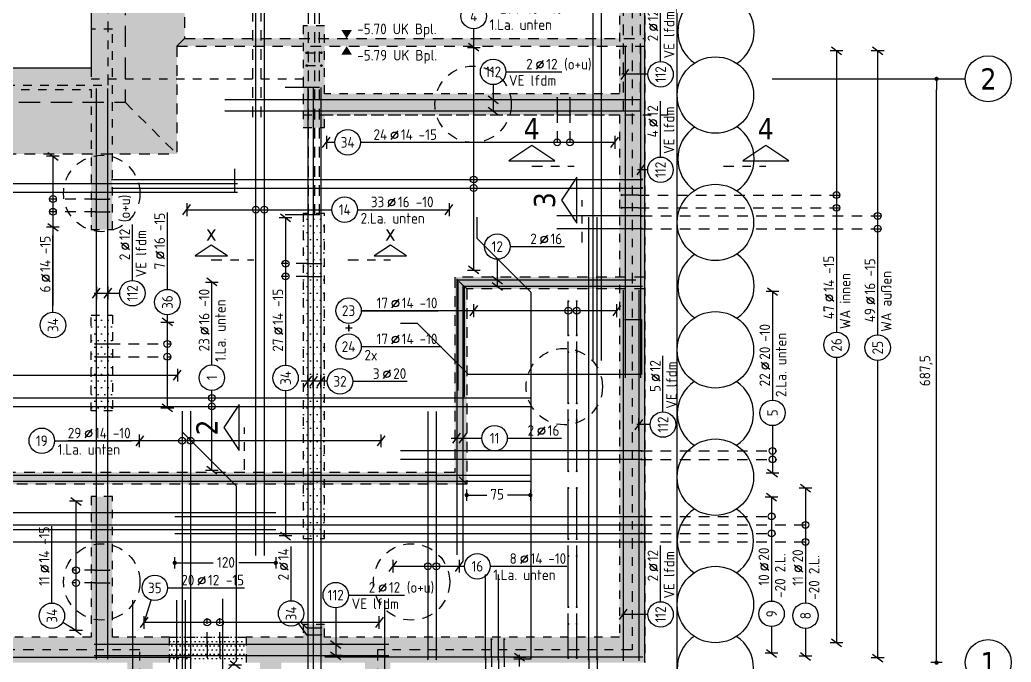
# Model space of a CAD drawing. Extents: x -21 to 93, y -36 to 68.
# Drawn here: x 11.62 to 23.3, y 28.15 to 35.71 of the extents above; entities that cross this region are included whole.
import ezdxf
from ezdxf.enums import TextEntityAlignment as Align

# ---------------------------------------------------------------- set-up
doc = ezdxf.new("R2010")
doc.units = 0
doc.header["$LTSCALE"] = 0.5
for name, pattern in [('AUSGEZOGEN', [1000.01, 1000, 0.01]), ('DASHDOTSMALL', [1.05, 0.5, -0.25, 0.05, -0.25]), ('DIVIDE2', [0.625, 0.25, -0.125, 0, -0.125, 0, -0.125]), ('DOT', [0.175, 0.05, -0.125]), ('HIDDEN', [0.375, 0.25, -0.125]), ('HIDDEN2', [0.187, 0.125, -0.062]), ('PUNKT', [0.175, 0.05, -0.125]), ('STRICHPUNKT2', [0.55, 0.25, -0.125, 0.05, -0.125]), ('VERDECKT', [0.375, 0.25, -0.125]), ('VERDECKTX2', [0.75, 0.5, -0.25])]:
    doc.linetypes.add(name, pattern=pattern)
for name, color, linetype in [('ACHSEN', 7, 'Continuous'), ('AFB', 7, 'Continuous'), ('BETON', 7, 'Continuous'), ('Brüstung 2.UG', 7, 'Continuous'), ('DRUEBER', 7, 'Continuous'), ('grau_dunkel', 7, 'Continuous'), ('grau_hell', 7, 'Continuous'), ('Gründungspfähle', 7, 'Continuous'), ('koten', 7, 'Continuous'), ('MASSE', 7, 'Continuous'), ('OBJEKT', 7, 'Continuous'), ('RND', 7, 'Continuous'), ('SCHNITTE', 7, 'Continuous'), ('SCHRAFF', 7, 'Continuous'), ('SFP_Achsen', 7, 'Continuous'), ('TEXT', 7, 'Continuous'), ('Verbau', 7, 'Continuous'), ('VERDECKT', 7, 'Continuous'), ('Versprung oberseitig', 7, 'Continuous')]:
    doc.layers.add(name, color=color, linetype=linetype)
doc.layers.add('NOPLOT', color=7, linetype='Continuous', plot=False)
doc.styles.add('helv', font='tahoma.ttf')
doc.styles.add('txt', font='isocp.shx')
doc.dimstyles.new('DOT_I', dxfattribs={"dimscale": 0.5, "dimtxt": 0.25, "dimasz": 0.25, "dimexe": 0.1, "dimexo": 0.3, "dimgap": 0.1, "dimtad": 1, "dimdec": 3, "dimzin": 3, "dimtxsty": 'txt', "dimblk": 'DOT', "dimblk1": 'DOT', "dimblk2": 'DOT', "dimsah": 1, "dimcen": 0.1, "dimse1": 1, "dimse2": 1, "dimazin": 0, "dimtfac": 1, "dimtdec": 4, "dimtix": 1, "dimtmove": 2, "dimatfit": 3, "dimfxl": 0, "dimtvp": 1, "dimtolj": 1, "dimtzin": 0, "dimarcsym": 0})
pattern_1 = [(0, (-9.04601, 7.331896), (0.0396875, 0.079375), [0, -0.079375])]

# ---------------------------------------------------------------- blocks, each defined once
blk = doc.blocks.new('okrd_o')
at = {"layer": 'koten', "color": 7, "linetype": 'Continuous'}
blk.add_solid([(-0.125, 0.202), (0.125, 0.202), (0, 0)], dxfattribs=at)
at = {"layer": 'koten', "style": 'txt'}
blk.add_attdef('OKRD', (0.25, 0.1), '', height=0.25, dxfattribs=at)
blk = doc.blocks.new('lei_gre')
at = {"layer": 'RND', "color": 7, "linetype": 'Continuous'}
for p, q in [((-0.09, -0.12), (0.09, 0.12)), ((0, 0.15), (0, -0.15))]:
    blk.add_line(p, q, dxfattribs=at)
blk = doc.blocks.new('RND_LEI')
at = {"layer": 'RND', "color": 7, "linetype": 'Continuous'}
blk.add_line((1.022, 0.066), (1.19, 0.27), dxfattribs=at)
for centre, radius in [((0, 0), 0.3), ((1.106, 0.168), 0.075)]:
    blk.add_circle(centre, radius, dxfattribs=at)
at = {"layer": 'RND', "color": 7, "linetype": 'Continuous', "style": 'txt'}
blk.add_attdef('ANZ', text='', height=0.25, dxfattribs=at).set_placement((0.931, 0.057), align=Align.RIGHT)
for tag, p in [('DUM', (1.253, 0.057)), ('ABSTD', (1.674, 0.057)), ('POSTXT', (0.374, -0.327))]:
    blk.add_attdef(tag, p, '', height=0.25, dxfattribs=at)
blk.add_attdef('POSL', text='', height=0.25, dxfattribs=at).set_placement((0, 0), align=Align.MIDDLE)
blk = doc.blocks.new('DOT')
at = {"layer": 'MASSE', "color": 7, "linetype": 'Continuous'}
for p, q in [((0, 0), (-1, 0)), ((0, 0.54), (0, -0.54))]:
    blk.add_line(p, q, dxfattribs=at)
at = {"layer": 'MASSE', "color": 7, "linetype": 'Continuous', "const_width": 0.2}
blk.add_lwpolyline([(-0.1, 0, 1), (0.1, 0, 1)], format="xyb", close=True, dxfattribs=at)
blk = doc.blocks.new('*D19')
at = {"layer": 'Defpoints', "color": 0, "linetype": 'AUSGEZOGEN', "transparency": 16777216}
for p in [(16.886, 30.117), (16.886, 30.117), (17.636, 30.117)]:
    blk.add_point(p, dxfattribs=at)
at = {"layer": 'MASSE', "color": 0, "linetype": 'AUSGEZOGEN', "lineweight": -2, "transparency": 16777216}
for p, q in [((17.011, 30.117), (17.123, 30.117)), ((17.511, 30.117), (17.366, 30.117))]:
    blk.add_line(p, q, dxfattribs=at)
at = {"layer": 'MASSE', "color": 0, "linetype": 'AUSGEZOGEN', "lineweight": -2, "transparency": 16777216, "xscale": 0.125, "yscale": 0.125, "zscale": 0.125, "rotation": 180}
blk.add_blockref('DOT', (16.886, 30.117), dxfattribs=at)
at = {"layer": 'MASSE', "color": 0, "linetype": 'AUSGEZOGEN', "lineweight": -2, "transparency": 16777216, "xscale": 0.125, "yscale": 0.125, "zscale": 0.125}
blk.add_blockref('DOT', (17.636, 30.117), dxfattribs=at)
at = {"layer": 'MASSE', "color": 0, "linetype": 'AUSGEZOGEN', "transparency": 16777216, "insert": (17.245, 30.127), "char_height": 0.125, "attachment_point": 5, "style": 'txt'}
blk.add_mtext('\\A1;75', dxfattribs=at)
blk = doc.blocks.new('*D22')
at = {"layer": 'Defpoints', "color": 0, "linetype": 'AUSGEZOGEN', "transparency": 16777216}
for p in [(13.446, 29.319), (13.446, 29.319), (14.637, 29.319)]:
    blk.add_point(p, dxfattribs=at)
at = {"layer": 'MASSE', "color": 0, "linetype": 'AUSGEZOGEN', "lineweight": -2, "transparency": 16777216}
for p, q in [((13.571, 29.319), (13.9, 29.319)), ((14.512, 29.319), (14.2, 29.319))]:
    blk.add_line(p, q, dxfattribs=at)
at = {"layer": 'MASSE', "color": 0, "linetype": 'AUSGEZOGEN', "lineweight": -2, "transparency": 16777216, "xscale": 0.125, "yscale": 0.125, "zscale": 0.125, "rotation": 180}
blk.add_blockref('DOT', (13.446, 29.319), dxfattribs=at)
at = {"layer": 'MASSE', "color": 0, "linetype": 'AUSGEZOGEN', "lineweight": -2, "transparency": 16777216, "xscale": 0.125, "yscale": 0.125, "zscale": 0.125}
blk.add_blockref('DOT', (14.637, 29.319), dxfattribs=at)
at = {"layer": 'MASSE', "color": 0, "linetype": 'AUSGEZOGEN', "transparency": 16777216, "insert": (14.05, 29.325), "char_height": 0.125, "attachment_point": 5, "style": 'txt'}
blk.add_mtext('\\A1;120', dxfattribs=at)
blk = doc.blocks.new('*D29')
at = {"layer": 'Defpoints', "color": 0, "linetype": 'AUSGEZOGEN', "transparency": 16777216}
for p in [(22.422, 35.019), (22.422, 35.019), (22.422, 28.144)]:
    blk.add_point(p, dxfattribs=at)
at = {"layer": 'MASSE', "color": 0, "linetype": 'AUSGEZOGEN', "lineweight": -2, "transparency": 16777216}
blk.add_line((22.422, 28.269), (22.422, 34.894), dxfattribs=at)
at = {"layer": 'MASSE', "color": 0, "linetype": 'AUSGEZOGEN', "lineweight": -2, "transparency": 16777216, "xscale": 0.125, "yscale": 0.125, "zscale": 0.125}
for p, rotation in [((22.422, 35.019), 90), ((22.422, 28.144), 270)]:
    blk.add_blockref('DOT', p, dxfattribs=dict(at, rotation=rotation))
at = {"layer": 'MASSE', "color": 0, "linetype": 'AUSGEZOGEN', "transparency": 16777216, "insert": (22.3, 31.582), "char_height": 0.125, "attachment_point": 5, "rotation": 90, "style": 'txt'}
blk.add_mtext('\\A1;687,5', dxfattribs=at)
blk = doc.blocks.new('SCHN-1')
at = {"layer": 'SCHNITTE', "color": 5, "linetype": 'Continuous'}
blk.add_lwpolyline([(0.54, 0.125), (0, 0.485), (-0.54, 0.125)], close=True, dxfattribs=at)
at = {"layer": 'SCHNITTE', "color": 6, "linetype": 'Continuous', "style": 'helv'}
blk.add_attdef('SCHN-1', text='', height=0.5, dxfattribs=at).set_placement((0, 0.635), align=Align.CENTER)
blk = doc.blocks.new('SCHN-2')
at = {"layer": 'SCHNITTE', "color": 6, "linetype": 'Continuous'}
blk.add_lwpolyline([(0.378, 0.088), (0, 0.34), (-0.378, 0.088)], close=True, dxfattribs=at)
at = {"layer": 'SCHNITTE', "color": 1, "linetype": 'DASHDOTSMALL', "style": 'helv'}
blk.add_attdef('SCHN-2', text='', height=0.35, dxfattribs=at).set_placement((0, 0.45), align=Align.CENTER)

msp = doc.modelspace()

# ---------------------------------------------------------------- hatches: boundary and pattern name
at = {"layer": 'Brüstung 2.UG', "linetype": 'PUNKT'}
h = msp.add_hatch(dxfattribs=at)
h.set_pattern_fill('DOTS', color=102, scale=0.8, double=1)
h.set_pattern_definition([(0, (-101.83812, 520.243353), (0.025, 0.05), [0, -0.05])])
h.paths.add_polyline_path([(13.38619, 28.44446), (13.38619, 28.14446), (14.28619, 28.14446), (14.28619, 28.44446)])
at = {"layer": 'grau_dunkel'}
h = msp.add_hatch(color=21, dxfattribs=at)
h.paths.add_polyline_path([(12.86119, 34.74446), (12.86119, 37.51946), (9.36119, 37.51946), (9.36119, 34.74446)])
h.paths.add_polyline_path([(9.76119, 37.11946), (9.76119, 35.14446), (12.46119, 35.14446), (12.46119, 37.11946)], flags=16)
at = {"layer": 'grau_hell'}
h = msp.add_hatch(color=9, dxfattribs=at)
h.paths.add_polyline_path([(8.66119, 38.21946), (8.66119, 35.49447), (8.75119, 35.40447), (8.75119, 34.13446), (13.47119, 34.13446), (13.47119, 35.40447), (13.56119, 35.49447), (13.56119, 38.21946)])
h.paths.add_polyline_path([(9.36119, 37.51946), (9.36119, 34.74446), (12.86119, 34.74446), (12.86119, 37.51946)], flags=16)
h = msp.add_hatch(color=9, dxfattribs=at)
h.paths.add_polyline_path([(8.75119, 35.40447), (8.66119, 35.49447), (5.98619, 35.49446), (5.98619, 35.40446)])
h.paths.add_polyline_path([(13.56121, 35.49449), (13.47121, 35.40449), (18.98619, 35.40449), (18.98619, 35.49449)])
h = msp.add_hatch(color=9, dxfattribs=at)
h.paths.add_polyline_path([(18.98619, 32.68446), (16.74619, 32.68446), (16.88619, 32.54446), (18.98619, 32.54446)])
h.paths.add_polyline_path([(16.74619, 32.68446), (16.74619, 30.38446), (16.88619, 30.24446), (16.88619, 32.54446)])
h.paths.add_polyline_path([(16.74619, 30.38446), (5.98619, 30.38446), (5.98619, 30.24446), (16.88619, 30.24446)])
at = {"layer": 'SCHRAFF', "linetype": 'AUSGEZOGEN'}
h = msp.add_hatch(dxfattribs=at)
h.set_pattern_fill('DOTS', scale=0.05, double=1)
h.set_pattern_definition(pattern_1)
h.paths.add_polyline_path([(18.98619, 38.36012), (18.68619, 38.36012), (18.68619, 34.84446), (15.21119, 34.84446), (15.21119, 35.64446), (14.96119, 35.64446), (14.96119, 34.44446), (15.21119, 34.44446), (15.21119, 34.59446), (18.68619, 34.59446), (18.68619, 28.44446), (15.21119, 28.44446), (15.21119, 28.59446), (14.96119, 28.59446), (14.96119, 28.44446), (14.28619, 28.44446), (14.28619, 28.14446), (14.45119, 28.14446), (14.45119, 27.79446), (14.70119, 27.79446), (14.70119, 28.14446), (15.68619, 28.14446), (15.68619, 26.64446), (14.70119, 26.64446), (14.70119, 26.99446), (14.45119, 26.99446), (14.45119, 26.64448), (13.18619, 26.64448), (13.18619, 28.14446), (13.38619, 28.14446), (13.38619, 28.44446), (12.71119, 28.44446), (12.71119, 30.09946), (12.46119, 30.09946), (12.46119, 28.44446), (5.83619, 28.44446), (5.83619, 34.89446), (12.46119, 34.89446), (12.46119, 33.24446), (12.71119, 33.24446), (12.71119, 35.60446), (12.46119, 35.60446), (12.46119, 35.14446), (9.76119, 35.14446), (9.76119, 37.11946), (12.46119, 37.11946), (12.46119, 36.65446), (12.71119, 36.65446), (12.71119, 37.51946), (12.46119, 37.51946), (12.46119, 37.36946), (9.76119, 37.36945), (9.76119, 38.36012), (9.51119, 38.36012), (9.51119, 37.36946), (8.57119, 37.36946), (8.57119, 37.11946), (9.51119, 37.11946), (9.51119, 35.14446), (7.53619, 35.14446), (7.53619, 37.11946), (7.68619, 37.11946), (7.68619, 37.36946), (7.53619, 37.36946), (7.53619, 38.36012), (7.28619, 38.36012), (7.28619, 35.14446), (5.21119, 35.14446), (5.21119, 35.76446), (4.96119, 35.76446), (4.96119, 35.14446), (2.22361, 35.14446), (2.22361, 34.89446), (5.58619, 34.89446), (5.58619, 28.44446), (2.22361, 28.44446), (2.22361, 28.14446), (12.88619, 28.14446), (12.88619, 26.34446), (15.98619, 26.34446), (15.98619, 28.14446), (18.98619, 28.14446)])
h = msp.add_hatch(dxfattribs=at)
h.set_pattern_fill('DOTS', scale=0.05, double=1)
h.set_pattern_definition(pattern_1)
h.paths.add_polyline_path([(15.21119, 33.43446), (14.96119, 33.43446), (14.96119, 29.60446), (15.21119, 29.60446)])
h = msp.add_hatch(dxfattribs=at)
h.set_pattern_fill('DOTS', scale=0.05, double=1)
h.set_pattern_definition(pattern_1)
h.paths.add_polyline_path([(12.71119, 32.23446), (12.46119, 32.23446), (12.46119, 31.10946), (12.71119, 31.10946)])

# ---------------------------------------------------------------- linework, layer by layer
at = {"layer": 'ACHSEN', "color": 140, "linetype": 'AUSGEZOGEN'}
msp.add_line((20.48359, 35.01946), (22.76018, 35.01946), dxfattribs=at)
at = {"layer": 'AFB', "color": 1, "linetype": 'DIVIDE2'}
for p, q in [((18.83619, 38.36012), (18.83619, 28.29446)), ((12.66119, 34.94446), (12.66119, 37.31946)), ((9.56119, 34.94446), (12.66119, 34.94446)), ((13.03619, 28.29446), (2.22361, 28.29446)), ((13.03619, 26.49446), (13.03619, 28.29446)), ((18.83619, 28.29446), (15.83619, 28.29446)), ((15.83619, 28.29446), (15.83619, 26.49446))]:
    msp.add_line(p, q, dxfattribs=at)
at = {"layer": 'BETON', "color": 6, "linetype": 'AUSGEZOGEN'}
msp.add_line((18.98619, 28.14446), (18.98619, 38.36012), dxfattribs=at)
msp.add_lwpolyline([(9.76119, 37.11946), (12.46119, 37.11946), (12.46119, 35.14446), (9.76119, 35.14446)], close=True, dxfattribs=at)
at = {"layer": 'Brüstung 2.UG', "color": 102, "linetype": 'DOT'}
msp.add_line((13.38619, 28.44446), (14.28619, 28.44446), dxfattribs=at)
at = {"layer": 'DRUEBER', "color": 7, "linetype": 'PUNKT', "lineweight": -2}
for p, q in [((18.68619, 38.36012), (18.68619, 34.84446)), ((18.98619, 38.36012), (18.98619, 28.14446)), ((15.21119, 35.64446), (14.96119, 35.64446)), ((14.96119, 35.64446), (14.96119, 34.44446)), ((15.21119, 34.84446), (15.21119, 35.64446)), ((12.71119, 35.60446), (12.46119, 35.60446)), ((12.46119, 35.60446), (12.46119, 35.14446)), ((12.71119, 33.24446), (12.71119, 35.60446)), ((12.46119, 35.14446), (9.76119, 35.14446)), ((5.83619, 34.89446), (12.46119, 34.89446)), ((12.46119, 34.89446), (12.46119, 33.24446)), ((18.68619, 34.84446), (15.21119, 34.84446)), ((15.21119, 34.44446), (15.21119, 34.59446)), ((15.21119, 34.59446), (18.68619, 34.59446)), ((18.68619, 34.59446), (18.68619, 28.44446)), ((14.96119, 34.44446), (15.21119, 34.44446)), ((15.21119, 33.43446), (14.96119, 33.43446)), ((14.96119, 33.43446), (14.96119, 29.60446)), ((15.21119, 29.60446), (15.21119, 33.43446)), ((12.46119, 33.24446), (12.71119, 33.24446)), ((12.46119, 32.23446), (12.71119, 32.23446)), ((12.46119, 31.10946), (12.46119, 32.23446)), ((12.71119, 32.23446), (12.71119, 31.10946)), ((12.71119, 31.10946), (12.46119, 31.10946)), ((12.71119, 30.09946), (12.46119, 30.09946)), ((12.46119, 30.09946), (12.46119, 28.44446)), ((12.71119, 28.44446), (12.71119, 30.09946)), ((14.96119, 29.60446), (15.21119, 29.60446)), ((15.21119, 28.59446), (14.96119, 28.59446)), ((14.96119, 28.59446), (14.96119, 28.44446)), ((15.21119, 28.44446), (15.21119, 28.59446)), ((12.46119, 28.44446), (5.83619, 28.44446)), ((13.38619, 28.44446), (12.71119, 28.44446)), ((13.38619, 28.14446), (13.38619, 28.44446)), ((14.96119, 28.44446), (14.28619, 28.44446)), ((14.28619, 28.44446), (14.28619, 28.14446)), ((18.68619, 28.44446), (15.21119, 28.44446))]:
    msp.add_line(p, q, dxfattribs=at)
at = {"layer": 'Gründungspfähle', "color": 171, "linetype": 'VERDECKT'}
for centre in [(16.96119, 34.71947), (12.58619, 33.66948), (18.03619, 31.39446), (12.58619, 29.09446), (16.23619, 29.09446)]:
    msp.add_circle(centre, 0.45, dxfattribs=at)
at = {"layer": 'NOPLOT', "color": 191, "linetype": 'AUSGEZOGEN'}
for p, q in [((15.15085, 34.91721), (14.7471, 34.91721)), ((14.15063, 33.9592), (14.15063, 33.68054)), ((15.15085, 33.41721), (14.7471, 33.41721))]:
    msp.add_line(p, q, dxfattribs=at)
at = {"layer": 'NOPLOT', "color": 191, "linetype": 'Continuous'}
for points in [[(17.00641, 33.39154), (17.00641, 33.14154), (17.64281, 32.50514), (17.64281, 28.18514), (17.44281, 28.18514)], [(18.74619, 32.18552), (18.94619, 32.18552), (18.94619, 31.53552), (16.90619, 31.53552), (16.30515, 32.13656), (16.10515, 32.13656)], [(13.53799, 27.27878), (13.53799, 27.52878), (14.17439, 28.16518), (14.17439, 30.22064), (13.53799, 30.85704), (13.53799, 31.10704)], [(13.81441, 26.39446), (14.01441, 26.39446), (14.01441, 28.89446)]]:
    msp.add_lwpolyline(points, dxfattribs=at)
at = {"layer": 'OBJEKT', "color": 7, "linetype": 'AUSGEZOGEN'}
msp.add_line((19.36619, 27.76446), (19.36619, 38.36012), dxfattribs=at)
at = {"layer": 'RND', "color": 7, "linetype": 'AUSGEZOGEN'}
for p, q in [((19.17028, 35.22265), (19.17028, 35.88265)), ((16.96862, 35.38937), (16.96862, 35.60861)), ((16.96862, 32.76629), (16.96862, 35.38937)), ((21.24317, 35.35078), (21.24317, 32.03571)), ((21.72777, 35.34987), (21.72777, 32.00344)), ((17.34743, 35.10131), (18.00743, 35.10131)), ((19.16895, 34.09832), (19.16895, 34.75832)), ((15.23251, 34.27169), (15.33342, 34.27169)), ((15.63342, 34.27169), (18.62958, 34.27169)), ((12.01108, 34.10833), (12.01108, 33.27235)), ((13.35922, 32.54023), (13.35922, 33.44648)), ((13.58762, 33.47856), (15.29901, 33.47856)), ((15.59901, 33.47856), (16.67801, 33.47856)), ((12.94729, 32.64461), (12.94729, 33.30461)), ((14.75184, 33.3828), (14.75184, 31.64633)), ((12.01108, 33.27235), (12.01108, 32.3491)), ((12.01108, 32.26963), (12.01108, 33.17588)), ((17.3965, 33.04407), (18.0365, 33.04407)), ((13.88338, 31.64927), (13.88338, 32.62548)), ((20.48893, 32.51489), (20.48893, 31.23531)), ((13.35922, 32.15472), (13.35922, 32.24023)), ((16.9697, 32.28892), (15.64427, 32.28892)), ((15.64427, 32.28892), (16.55052, 32.28892)), ((18.65447, 32.28892), (16.9697, 32.28892)), ((13.35922, 31.14405), (13.35922, 32.15472)), ((15.64427, 31.86614), (16.59113, 31.86614)), ((19.19819, 31.0976), (19.19819, 31.7576)), ((21.24317, 31.73571), (21.24317, 28.3773)), ((21.72777, 31.70344), (21.72777, 28.19947)), ((9.94768, 31.52929), (13.4775, 31.52929)), ((15.54369, 31.45685), (16.18369, 31.45685)), ((13.88338, 30.40894), (13.88338, 31.34927)), ((14.75184, 31.34633), (14.75184, 29.63709)), ((20.48893, 30.93531), (20.48893, 30.37647)), ((12.02982, 30.75666), (12.93607, 30.75666)), ((13.03242, 30.75666), (12.18534, 30.75666)), ((15.87784, 30.75666), (13.03242, 30.75666)), ((17.36437, 30.78697), (18.00437, 30.78697)), ((20.8777, 30.20028), (20.8777, 28.84709)), ((12.28263, 30.04475), (12.28263, 28.52124)), ((20.47812, 30.09325), (20.47812, 28.86899)), ((11.99871, 28.84586), (11.99871, 29.75211)), ((14.81721, 28.87359), (14.81721, 29.51359)), ((19.17028, 28.86174), (19.17028, 29.52174)), ((16.01708, 29.27881), (16.79878, 29.27881)), ((16.79878, 29.27881), (16.8615, 29.27881)), ((17.1615, 29.27881), (18.06775, 29.27881)), ((13.36151, 29.02469), (14.26776, 29.02469)), ((13.08434, 28.618), (13.16674, 28.88153)), ((15.49331, 28.93914), (16.15331, 28.93914)), ((12.28263, 28.52124), (12.12648, 28.61728)), ((15.85655, 28.618), (13.08434, 28.618)), ((20.47812, 28.56899), (20.47812, 28.25426)), ((20.8777, 28.54709), (20.8777, 28.21911))]:
    msp.add_line(p, q, dxfattribs=at)
at = {"layer": 'RND', "color": 102, "linetype": 'AUSGEZOGEN'}
for p, q in [((19.02028, 35.07265), (18.71532, 35.07265)), ((17.19743, 34.95131), (17.19743, 34.62926)), ((19.01895, 33.94832), (18.89674, 33.94832)), ((17.2465, 32.89407), (17.2465, 32.56234)), ((12.49521, 32.49461), (12.79729, 32.49461)), ((15.24369, 31.45685), (14.93609, 31.45685)), ((19.04819, 30.9476), (18.89077, 30.9476)), ((16.70345, 30.78697), (17.06437, 30.78697)), ((15.34331, 28.78914), (15.34331, 28.20624)), ((14.92711, 28.6215), (14.99848, 28.55519)), ((19.02028, 28.71174), (18.71532, 28.71174)), ((14.90489, 28.60189), (14.99848, 28.472)), ((17.50755, 28.09808), (17.50755, 28.23527))]:
    msp.add_line(p, q, dxfattribs=at)
at = {"layer": 'RND', "color": 102, "linetype": 'VERDECKT'}
for p, q in [((17.95206, 34.62625), (17.95206, 34.22169)), ((18.10206, 34.62625), (18.10206, 34.22169)), ((18.91119, 33.65019), (21.29317, 33.65019)), ((12.50692, 33.60403), (11.96108, 33.60403)), ((12.50692, 33.45403), (11.96108, 33.45403)), ((18.91119, 33.50019), (21.29317, 33.50019)), ((18.94719, 33.40476), (21.77777, 33.40476)), ((18.94719, 33.25476), (21.77777, 33.25476)), ((15.00348, 32.84325), (14.70184, 32.84325)), ((15.00348, 32.69325), (14.70184, 32.69325)), ((12.67694, 31.89676), (13.40922, 31.89676)), ((18.08285, 31.79946), (18.08285, 31.99946)), ((18.18285, 31.79946), (18.18285, 31.99946)), ((12.67694, 31.74676), (13.40922, 31.74676)), ((18.08285, 30.99946), (18.08285, 31.19946)), ((18.18285, 30.99946), (18.18285, 31.19946)), ((18.94619, 30.63687), (20.53893, 30.63687)), ((18.94619, 30.53687), (20.53893, 30.53687)), ((18.94619, 29.86615), (20.52812, 29.86615)), ((18.94619, 29.76615), (20.9277, 29.76615)), ((18.08285, 29.39946), (18.08285, 29.59946)), ((18.18285, 29.39946), (18.18285, 29.59946)), ((18.94619, 29.66615), (20.52812, 29.66615)), ((18.94619, 29.56615), (20.9277, 29.56615)), ((12.50692, 29.23186), (12.23263, 29.23186)), ((12.50692, 29.08186), (12.23263, 29.08186)), ((18.08285, 28.59946), (18.08285, 28.79946)), ((18.18285, 28.59946), (18.18285, 28.79946)), ((13.82883, 28.37707), (13.82883, 28.668)), ((13.97883, 28.37707), (13.97883, 28.668)), ((17.10879, 28.18347), (17.10879, 25.80151)), ((17.17852, 28.21946), (17.17852, 26.20021)), ((17.25879, 28.18347), (17.25879, 25.80151)), ((17.32852, 28.21946), (17.32852, 26.20021)), ((18.32331, 28.18514), (18.32331, 26.66681)), ((18.42331, 28.18514), (18.42331, 26.66681))]:
    msp.add_line(p, q, dxfattribs=at)
at = {"layer": 'RND', "color": 1, "linetype": 'HIDDEN'}
for points in [[(15.02359, 33.41721), (15.02359, 38.36012)], [(15.09816, 33.41721), (15.09816, 38.36012)], [(15.15085, 33.41721), (15.15085, 38.36012)], [(18.72949, 38.36012), (18.72949, 34.62922)], [(18.93002, 38.36012), (18.93002, 34.62922)], [(14.36153, 38.29446), (14.36153, 34.54449)], [(14.46153, 38.29446), (14.46153, 34.54449)]]:
    msp.add_lwpolyline(points, dxfattribs=at)
at = {"layer": 'RND', "color": 1, "linetype": 'AUSGEZOGEN'}
for points in [[(14.40179, 29.40378), (14.40179, 35.40378), (14.40179, 35.95532), (14.40179, 36.15532)], [(14.50179, 29.40378), (14.50179, 35.40378), (14.50179, 35.95532), (14.50179, 36.15532)], [(18.37597, 31.70378), (18.37597, 35.40378), (18.37597, 35.95532), (18.37597, 36.15532)], [(18.47597, 31.70378), (18.47597, 35.40378), (18.47597, 35.95532), (18.47597, 36.15532)], [(18.7517, 35.39498), (18.7517, 31.49767)], [(18.93381, 35.39498), (18.93381, 31.49767)], [(12.52264, 28.18655), (12.52264, 34.90608)], [(12.65956, 28.18655), (12.65956, 34.90608)], [(15.01353, 34.91721), (15.01353, 26.91721)], [(15.07849, 34.91721), (15.07849, 26.91721)], [(15.16678, 34.91721), (15.16678, 26.91721)], [(18.92473, 34.77285), (14.03751, 34.77285)], [(17.95206, 34.79627), (17.95206, 34.62625)], [(18.10206, 34.79627), (18.10206, 34.62625)], [(18.92473, 34.63948), (14.03751, 34.63948)], [(5.63443, 33.78589), (14.18443, 33.78589)], [(12.70063, 33.83372), (18.95063, 33.83372)], [(5.63443, 33.68589), (14.18443, 33.68589)], [(12.70063, 33.73372), (18.95063, 33.73372)], [(18.91119, 33.65019), (18.71119, 33.65019)], [(12.50692, 33.60403), (12.67694, 33.60403)], [(12.50692, 33.45403), (12.67694, 33.45403)], [(18.91119, 33.50019), (18.71119, 33.50019)], [(18.94719, 33.40476), (17.94719, 33.40476)], [(18.32331, 28.18514), (18.32331, 32.50514), (18.32331, 33.14154), (18.32331, 33.39154)], [(18.42331, 28.18514), (18.42331, 32.50514), (18.42331, 33.14154), (18.42331, 33.39154)], [(18.94719, 33.25476), (17.94719, 33.25476)], [(15.00348, 32.84325), (15.17349, 32.84325)], [(15.00348, 32.69325), (15.17349, 32.69325)], [(16.76811, 32.66255), (16.76811, 29.41255)], [(18.88039, 32.65026), (16.78039, 32.65026), (16.78039, 31.35026)], [(16.8413, 32.58936), (16.8413, 29.33936)], [(18.95614, 32.57452), (16.85614, 32.57452), (16.85614, 31.27452)], [(18.73145, 32.53173), (18.73145, 28.16578)], [(18.9131, 32.53173), (18.9131, 28.16578)], [(18.08285, 31.99946), (18.08285, 32.39946)], [(18.18285, 31.99946), (18.18285, 32.39946)], [(12.50692, 31.89676), (12.67694, 31.89676)], [(18.08285, 31.19946), (18.08285, 31.79946)], [(18.18285, 31.19946), (18.18285, 31.79946)], [(12.50692, 31.74676), (12.67694, 31.74676)], [(5.63452, 31.26178), (17.63452, 31.26178)], [(5.63452, 31.16178), (17.63452, 31.16178)], [(13.53278, 31.10704), (13.53278, 30.85704), (13.53278, 30.22064), (13.53278, 28.16518), (13.53278, 27.52878), (13.53278, 27.27878)], [(13.63278, 31.10704), (13.63278, 30.85704), (13.63278, 30.22064), (13.63278, 28.16518), (13.63278, 27.52878), (13.63278, 27.27878)], [(16.42808, 31.09987), (16.42808, 30.84987), (16.42808, 30.21348), (16.42808, 28.18348)], [(16.52808, 31.09987), (16.52808, 30.84987), (16.52808, 30.21348), (16.52808, 28.18348)], [(18.08285, 30.39946), (18.08285, 30.99946)], [(18.18285, 30.39946), (18.18285, 30.99946)], [(18.94619, 30.63687), (16.90619, 30.63687), (16.30515, 30.63687), (16.10515, 30.63687)], [(18.94619, 30.53687), (16.90619, 30.53687), (16.30515, 30.53687), (16.10515, 30.53687)], [(5.14281, 30.35065), (17.64281, 30.35065)], [(5.14281, 30.28005), (17.64281, 30.28005)], [(18.08285, 29.59946), (18.08285, 30.19946)], [(18.18285, 29.59946), (18.18285, 30.19946)], [(14.6369, 29.90619), (5.1369, 29.90619), (4.35908, 29.90619), (4.15908, 29.90619)], [(13.44619, 29.86615), (18.94619, 29.86615)], [(14.6369, 29.70619), (5.1369, 29.70619), (4.35908, 29.70619), (4.15908, 29.70619)], [(7.94619, 29.76615), (18.94619, 29.76615)], [(7.94619, 29.56615), (18.94619, 29.56615)], [(13.44619, 29.66615), (18.94619, 29.66615)], [(18.08285, 28.79946), (18.08285, 29.39946)], [(18.18285, 28.79946), (18.18285, 29.39946)], [(12.50692, 29.23186), (12.67694, 29.23186)], [(17.10879, 28.18347), (17.10879, 29.18347)], [(17.25879, 28.18347), (17.25879, 29.18347)], [(12.50692, 29.08186), (12.67694, 29.08186)], [(12.95084, 26.38044), (12.95084, 28.88044)], [(13.47185, 26.37868), (13.47185, 28.87868)], [(13.57185, 26.37868), (13.57185, 28.87868)], [(15.92219, 26.38044), (15.92219, 28.88044)], [(15.00348, 28.55519), (15.17349, 28.55519)], [(18.08285, 28.19946), (18.08285, 28.59946)], [(18.18285, 28.19946), (18.18285, 28.59946)], [(15.00348, 28.472), (15.17349, 28.472)], [(17.17852, 28.21946), (17.17852, 28.41946)], [(17.32852, 28.21946), (17.32852, 28.41946)], [(12.49741, 28.35974), (15.96944, 28.35974)], [(13.82883, 28.37707), (13.82883, 28.20706)], [(13.97883, 28.37707), (13.97883, 28.20706)], [(5.13119, 28.20661), (13.63119, 28.20661)], [(12.49741, 28.22624), (15.96944, 28.22624)], [(18.963, 28.20661), (15.213, 28.20661)]]:
    msp.add_lwpolyline(points, dxfattribs=at)
at = {"layer": 'RND', "color": 1, "linetype": 'HIDDEN2'}
for points in [[(15.00348, 35.32601), (15.17349, 35.32601)], [(15.00348, 35.17601), (15.17349, 35.17601)]]:
    msp.add_lwpolyline(points, dxfattribs=at)
at = {"layer": 'RND', "color": 7, "linetype": 'AUSGEZOGEN'}
for points, const_width in [([(17.94706, 34.79627, 1), (17.95706, 34.79627, 1)], 0.01), ([(18.09706, 34.79627, 1), (18.10706, 34.79627, 1)], 0.01), ([(17.94706, 34.62625, 1), (17.95706, 34.62625, 1)], 0.01), ([(18.09706, 34.62625, 1), (18.10706, 34.62625, 1)], 0.01), ([(18.94438, 33.83372, 1), (18.95688, 33.83372, 1)], 0.0125), ([(18.71119, 33.65644, -1), (18.71119, 33.64394, -1)], 0.0125), ([(18.94438, 33.73372, 1), (18.95688, 33.73372, 1)], 0.0125), ([(12.50192, 33.60403, 1), (12.51192, 33.60403, 1)], 0.01), ([(12.67194, 33.60403, 1), (12.68194, 33.60403, 1)], 0.01), ([(12.50192, 33.45403, 1), (12.51192, 33.45403, 1)], 0.01), ([(12.67194, 33.45403, 1), (12.68194, 33.45403, 1)], 0.01), ([(18.71119, 33.50644, -1), (18.71119, 33.49394, -1)], 0.0125), ([(18.94719, 33.41101, -1), (18.94719, 33.39851, -1)], 0.0125), ([(18.94719, 33.26101, -1), (18.94719, 33.24851, -1)], 0.0125), ([(14.99848, 32.84325, 1), (15.00848, 32.84325, 1)], 0.01), ([(15.16849, 32.84325, 1), (15.17849, 32.84325, 1)], 0.01), ([(14.99848, 32.69325, 1), (15.00848, 32.69325, 1)], 0.01), ([(15.16849, 32.69325, 1), (15.17849, 32.69325, 1)], 0.01), ([(18.0766, 32.39946, 1), (18.0891, 32.39946, 1)], 0.0125), ([(18.1766, 32.39946, 1), (18.1891, 32.39946, 1)], 0.0125), ([(18.0766, 31.99946, 1), (18.0891, 31.99946, 1)], 0.0125), ([(18.1766, 31.99946, 1), (18.1891, 31.99946, 1)], 0.0125), ([(12.50192, 31.89676, 1), (12.51192, 31.89676, 1)], 0.01), ([(12.67194, 31.89676, 1), (12.68194, 31.89676, 1)], 0.01), ([(18.0766, 31.79946, 1), (18.0891, 31.79946, 1)], 0.0125), ([(18.1766, 31.79946, 1), (18.1891, 31.79946, 1)], 0.0125), ([(12.50192, 31.74676, 1), (12.51192, 31.74676, 1)], 0.01), ([(12.67194, 31.74676, 1), (12.68194, 31.74676, 1)], 0.01), ([(18.0766, 31.19946, 1), (18.0891, 31.19946, 1)], 0.0125), ([(18.1766, 31.19946, 1), (18.1891, 31.19946, 1)], 0.0125), ([(18.0766, 30.99946, 1), (18.0891, 30.99946, 1)], 0.0125), ([(18.1766, 30.99946, 1), (18.1891, 30.99946, 1)], 0.0125), ([(18.93994, 30.63687, 1), (18.95244, 30.63687, 1)], 0.0125), ([(18.93994, 30.53687, 1), (18.95244, 30.53687, 1)], 0.0125), ([(18.0766, 30.39946, 1), (18.0891, 30.39946, 1)], 0.0125), ([(18.1766, 30.39946, 1), (18.1891, 30.39946, 1)], 0.0125), ([(18.0766, 30.19946, 1), (18.0891, 30.19946, 1)], 0.0125), ([(18.1766, 30.19946, 1), (18.1891, 30.19946, 1)], 0.0125), ([(18.93994, 29.86615, 1), (18.95244, 29.86615, 1)], 0.0125), ([(18.93994, 29.76615, 1), (18.95244, 29.76615, 1)], 0.0125), ([(18.93994, 29.66615, 1), (18.95244, 29.66615, 1)], 0.0125), ([(18.0766, 29.59946, 1), (18.0891, 29.59946, 1)], 0.0125), ([(18.1766, 29.59946, 1), (18.1891, 29.59946, 1)], 0.0125), ([(18.93994, 29.56615, 1), (18.95244, 29.56615, 1)], 0.0125), ([(18.0766, 29.39946, 1), (18.0891, 29.39946, 1)], 0.0125), ([(18.1766, 29.39946, 1), (18.1891, 29.39946, 1)], 0.0125), ([(12.50192, 29.23186, 1), (12.51192, 29.23186, 1)], 0.01), ([(12.67194, 29.23186, 1), (12.68194, 29.23186, 1)], 0.01), ([(12.50192, 29.08186, 1), (12.51192, 29.08186, 1)], 0.01), ([(12.67194, 29.08186, 1), (12.68194, 29.08186, 1)], 0.01), ([(18.0766, 28.79946, 1), (18.0891, 28.79946, 1)], 0.0125), ([(18.1766, 28.79946, 1), (18.1891, 28.79946, 1)], 0.0125), ([(14.99848, 28.55519, 1), (15.00848, 28.55519, 1)], 0.01), ([(15.16849, 28.55519, 1), (15.17849, 28.55519, 1)], 0.01), ([(18.0766, 28.59946, 1), (18.0891, 28.59946, 1)], 0.0125), ([(18.1766, 28.59946, 1), (18.1891, 28.59946, 1)], 0.0125), ([(13.82383, 28.37707, 1), (13.83383, 28.37707, 1)], 0.01), ([(13.97383, 28.37707, 1), (13.98383, 28.37707, 1)], 0.01), ([(14.99848, 28.472, 1), (15.00848, 28.472, 1)], 0.01), ([(15.16849, 28.472, 1), (15.17849, 28.472, 1)], 0.01), ([(17.17227, 28.41946, 1), (17.18477, 28.41946, 1)], 0.0125), ([(17.32227, 28.41946, 1), (17.33477, 28.41946, 1)], 0.0125), ([(13.82383, 28.20706, 1), (13.83383, 28.20706, 1)], 0.01), ([(13.97383, 28.20706, 1), (13.98383, 28.20706, 1)], 0.01), ([(16.42308, 28.18348, 1), (16.43308, 28.18348, 1)], 0.01), ([(16.52308, 28.18348, 1), (16.53308, 28.18348, 1)], 0.01), ([(17.10254, 28.18347, 1), (17.11504, 28.18347, 1)], 0.0125), ([(17.25254, 28.18347, 1), (17.26504, 28.18347, 1)], 0.0125), ([(18.0766, 28.19946, 1), (18.0891, 28.19946, 1)], 0.0125), ([(18.1766, 28.19946, 1), (18.1891, 28.19946, 1)], 0.0125), ([(18.31706, 28.18514, 1), (18.32956, 28.18514, 1)], 0.0125), ([(18.41706, 28.18514, 1), (18.42956, 28.18514, 1)], 0.0125)]:
    msp.add_lwpolyline(points, format="xyb", close=True, dxfattribs=dict(at, const_width=const_width))
for centre, radius in [((15.00348, 35.32601), 0.01), ((15.17349, 35.32601), 0.01), ((15.00348, 35.17601), 0.01), ((15.17349, 35.17601), 0.01), ((17.95206, 34.27169), 0.04), ((18.10206, 34.27169), 0.04), ((16.96862, 33.83372), 0.04), ((16.96862, 33.73372), 0.04), ((12.01108, 33.60403), 0.04), ((21.24317, 33.65019), 0.04), ((21.24317, 33.50019), 0.04), ((12.01108, 33.45403), 0.04), ((14.40179, 33.47856), 0.04), ((14.50179, 33.47856), 0.04), ((21.72777, 33.40476), 0.04), ((21.72777, 33.25476), 0.04), ((14.75184, 32.84325), 0.04), ((14.75184, 32.69325), 0.04), ((18.08285, 32.28892), 0.04), ((18.18285, 32.28892), 0.04), ((13.35922, 31.89676), 0.04), ((13.35922, 31.74676), 0.04), ((13.88338, 31.26178), 0.04), ((13.88338, 31.16178), 0.04), ((13.53278, 30.75666), 0.04), ((13.63278, 30.75666), 0.04), ((20.48893, 30.63687), 0.04), ((20.48893, 30.53687), 0.04), ((20.47812, 29.86615), 0.04), ((20.8777, 29.76615), 0.04), ((20.47812, 29.66615), 0.04), ((20.8777, 29.56615), 0.04), ((16.42808, 29.27881), 0.04), ((16.52808, 29.27881), 0.04), ((12.28263, 29.23186), 0.04), ((12.28263, 29.08186), 0.04), ((13.82883, 28.618), 0.04), ((13.97883, 28.618), 0.04)]:
    msp.add_circle(centre, radius, dxfattribs=at)
at = {"layer": 'SCHNITTE', "color": 5, "linetype": 'STRICHPUNKT2'}
for p, q in [((17.65282, 33.99006), (18.15282, 33.99006)), ((19.91016, 33.99006), (20.41016, 33.99006)), ((18.24526, 33.09058), (18.24526, 33.59058)), ((14.26806, 30.41375), (14.26806, 30.91375))]:
    msp.add_line(p, q, dxfattribs=at)
at = {"layer": 'SCHNITTE', "color": 6, "linetype": 'STRICHPUNKT2'}
for p, q in [((13.87687, 32.88897), (14.37687, 32.88897)), ((15.48661, 32.88897), (15.98661, 32.88897))]:
    msp.add_line(p, q, dxfattribs=at)
at = {"layer": 'SFP_Achsen', "color": 7, "linetype": 'AUSGEZOGEN'}
for centre in [(23.03066, 35.01946), (23.03066, 28.14446)]:
    msp.add_circle(centre, 0.27048, dxfattribs=at)
at = {"layer": 'Verbau', "color": 171}
for centre in [(19.81619, 34.82816), (19.81619, 33.32816), (19.81619, 31.82816), (19.81619, 30.32816), (19.81619, 28.82816)]:
    msp.add_circle(centre, 0.45, dxfattribs=at)
for centre, start, end in [((19.82313, 35.57816), 123.55731, 236.44269), ((19.82313, 35.57816), 303.55731, 56.44269), ((19.82313, 34.07816), 123.55731, 236.44269), ((19.82313, 34.07816), 303.55731, 56.44269), ((19.82313, 32.57816), 123.55731, 236.44269), ((19.82313, 32.57816), 303.55731, 56.44269), ((19.81619, 31.07816), 123.55731, 236.44269), ((19.81619, 31.07816), 303.55731, 56.44269), ((19.81619, 29.57816), 123.55731, 236.44269), ((19.81619, 29.57816), 303.55731, 56.44269), ((19.81619, 28.07816), 123.55731, 214.622526), ((19.81619, 28.07816), 303.27496, 56.44269)]:
    msp.add_arc(centre, 0.45, start, end, dxfattribs=at)
at = {"layer": 'VERDECKT', "color": 7, "linetype": 'HIDDEN'}
for p, q in [((13.56119, 38.21946), (13.56119, 35.49449)), ((13.47119, 35.40447), (13.56119, 35.49447)), ((13.47119, 35.40447), (13.47119, 34.13446)), ((8.75119, 34.13446), (13.47119, 34.13446))]:
    msp.add_line(p, q, dxfattribs=at)
at = {"layer": 'VERDECKT', "color": 7, "linetype": 'VERDECKTX2'}
for p in [(12.86119, 37.51946), (9.36119, 34.74446)]:
    msp.add_line(p, (12.86119, 34.74446), dxfattribs=at)
at = {"layer": 'VERDECKT', "color": 7, "linetype": 'VERDECKT'}
for p, q in [((13.47121, 35.40449), (18.98619, 35.40449)), ((13.56121, 35.49449), (18.98619, 35.49449)), ((12.86119, 34.74446), (13.47119, 34.13446)), ((16.74619, 32.68446), (16.74619, 30.38446)), ((18.98619, 32.68446), (16.74619, 32.68446)), ((16.88619, 32.54446), (16.74619, 32.68446)), ((16.88619, 32.54446), (16.88619, 30.24446)), ((18.98619, 32.54446), (16.88619, 32.54446)), ((16.74619, 30.38446), (5.98619, 30.38446)), ((16.88619, 30.24446), (16.74619, 30.38446)), ((16.88619, 30.24446), (5.98619, 30.24446))]:
    msp.add_line(p, q, dxfattribs=at)
at = {"layer": 'Versprung oberseitig', "color": 1, "linetype": 'HIDDEN2'}
for p, q in [((12.46119, 35.14446), (12.46119, 35.01946)), ((12.46119, 35.01946), (14.96119, 35.01946)), ((14.96119, 35.01946), (14.96119, 34.59446)), ((14.96119, 34.59446), (19.36619, 34.59446))]:
    msp.add_line(p, q, dxfattribs=at)

# ---------------------------------------------------------------- block references
at = {"layer": 'koten', "color": 7, "linetype": 'AUSGEZOGEN', "xscale": 0.5, "yscale": 0.5, "zscale": 0.5}
msp.add_blockref('okrd_o', (15.47154, 35.49449), dxfattribs=at).add_auto_attribs({'OKRD': '-5.70 UK Bpl.'})
at = {"layer": 'koten', "color": 7, "linetype": 'AUSGEZOGEN'}
ref = msp.add_blockref('okrd_o', (15.47154, 35.40449), dxfattribs=dict(at, xscale=-0.5, yscale=0.5, zscale=0.5, rotation=180))
ref.add_attrib('OKRD', '-5.79 UK Bpl.', (15.59654, 35.23462), dxfattribs={"height": 0.125, "style": 'txt'})
at = {"layer": 'RND', "color": 7, "linetype": 'AUSGEZOGEN', "xscale": 0.5, "yscale": 0.5, "zscale": 0.5}
for p, values in [((16.96862, 35.75861), {'POSL': '4', 'DUM': '16', 'ANZ': '27', 'ABSTD': '-10', 'POSTXT': '1.La. unten'}), ((17.19743, 35.10131), {'POSL': '112', 'DUM': '12', 'ANZ': '2', 'ABSTD': '(o+u)', 'POSTXT': 'VE lfdm'}), ((15.48342, 34.27169), {'POSL': '34', 'DUM': '14', 'ANZ': '24', 'ABSTD': '-15'}), ((15.44901, 33.47856), {'POSL': '14', 'DUM': '16', 'ANZ': '33', 'ABSTD': '-10', 'POSTXT': '2.La. unten'}), ((17.2465, 33.04407), {'POSL': '12', 'DUM': '16', 'ANZ': '2'}), ((15.49427, 32.28892), {'POSL': '23', 'DUM': '14', 'ANZ': '17', 'ABSTD': '-10'}), ((15.49427, 31.86614), {'POSL': '24', 'DUM': '14', 'ANZ': '17', 'ABSTD': '-10', 'POSTXT': '2x'}), ((15.39369, 31.45685), {'POSL': '32', 'DUM': '20', 'ANZ': '3'}), ((11.87982, 30.75666), {'POSL': '19', 'DUM': '14', 'ANZ': '29', 'ABSTD': '-10', 'POSTXT': '1.La. unten'}), ((17.21437, 30.78697), {'POSL': '11', 'DUM': '16', 'ANZ': '2'}), ((17.0115, 29.27881), {'POSL': '16', 'DUM': '14', 'ANZ': '8', 'ABSTD': '-10', 'POSTXT': '1.La. unten'}), ((13.21151, 29.02469), {'POSL': '35', 'DUM': '12', 'ANZ': '20', 'ABSTD': '-15'}), ((15.34331, 28.93914), {'POSL': '112', 'DUM': '12', 'ANZ': '2', 'ABSTD': '(o+u)', 'POSTXT': 'VE lfdm'})]:
    msp.add_blockref('RND_LEI', p, dxfattribs=at).add_auto_attribs(values)
at = {"layer": 'RND', "color": 7, "linetype": 'AUSGEZOGEN', "xscale": 0.5, "yscale": 0.5, "zscale": 0.5, "rotation": 90}
for p, values in [((19.17028, 35.07265), {'POSL': '112', 'DUM': '12', 'ANZ': '2', 'POSTXT': 'VE lfdm'}), ((19.16895, 33.94832), {'POSL': '112', 'DUM': '12', 'ANZ': '4', 'POSTXT': 'VE lfdm'}), ((12.94729, 32.49461), {'POSL': '112', 'DUM': '12', 'ANZ': '2', 'ABSTD': '(o+u)', 'POSTXT': 'VE lfdm'}), ((13.35922, 32.39023), {'POSL': '36', 'DUM': '16', 'ANZ': '7', 'ABSTD': '-15'}), ((12.01108, 32.11963), {'POSL': '34', 'DUM': '14', 'ANZ': '6', 'ABSTD': '-15'}), ((21.24317, 31.88571), {'POSL': '26', 'DUM': '14', 'ANZ': '47', 'ABSTD': '-15', 'POSTXT': 'WA innen'}), ((21.72777, 31.85344), {'POSL': '25', 'DUM': '16', 'ANZ': '49', 'ABSTD': '-15', 'POSTXT': 'WA außen'}), ((13.88338, 31.49927), {'POSL': '1', 'DUM': '16', 'ANZ': '23', 'ABSTD': '-10', 'POSTXT': '1.La. unten'}), ((14.75184, 31.49633), {'POSL': '34', 'DUM': '14', 'ANZ': '27', 'ABSTD': '-15'}), ((20.48893, 31.08531), {'POSL': '5', 'DUM': '20', 'ANZ': '22', 'ABSTD': '-10', 'POSTXT': '2.La. unten'}), ((19.19819, 30.9476), {'POSL': '112', 'DUM': '12', 'ANZ': '5', 'POSTXT': 'VE lfdm'}), ((11.99871, 28.69586), {'POSL': '34', 'DUM': '14', 'ANZ': '11', 'ABSTD': '-15'}), ((14.81721, 28.72359), {'POSL': '34', 'DUM': '14', 'ANZ': '2'}), ((19.17028, 28.71174), {'POSL': '112', 'DUM': '12', 'ANZ': '2', 'POSTXT': 'VE lfdm'}), ((20.47812, 28.71899), {'POSL': '9', 'DUM': '20', 'ANZ': '10', 'POSTXT': '-20 2.L.'}), ((20.8777, 28.69709), {'POSL': '8', 'DUM': '20', 'ANZ': '11', 'POSTXT': '-20 2.L.'})]:
    msp.add_blockref('RND_LEI', p, dxfattribs=at).add_auto_attribs(values)
at = {"layer": 'RND', "color": 7, "linetype": 'AUSGEZOGEN', "xscale": 0.5, "yscale": 0.5, "zscale": 0.5}
for p, rotation in [((16.96862, 35.38937), 90), ((21.24317, 35.35078), 270), ((21.72777, 35.34987), 270), ((12.01108, 34.10833), 270), ((14.75184, 33.3828), 270), ((12.01108, 33.27235), 270), ((16.96862, 32.76629), 90), ((13.88338, 32.62548), 90), ((20.48893, 32.51489), 270), ((16.9697, 32.28892), 180), ((18.65447, 32.28892), 180), ((13.35922, 32.15472), 90), ((13.35922, 31.14405), 90), ((13.03242, 30.75666), 180), ((15.87784, 30.75666), 180), ((13.88338, 30.40894), 90), ((20.48893, 30.37647), 270), ((20.47812, 30.09325), 270), ((20.8777, 30.20028), 270), ((12.28263, 30.04475), 270), ((14.75184, 29.63709), 270), ((13.08434, 28.618), 180), ((15.85655, 28.618), 180), ((12.28263, 28.52124), 270), ((21.24317, 28.3773), 270), ((20.47812, 28.25426), 270), ((14.15857, 28.11704), 90), ((20.8777, 28.21911), 270), ((21.72777, 28.19947), 270)]:
    msp.add_blockref('lei_gre', p, dxfattribs=dict(at, rotation=rotation))
for p in [(18.7517, 35.07265), (15.23251, 34.27169), (18.62958, 34.27169), (13.58762, 33.47856), (16.67801, 33.47856), (13.4775, 31.52929), (16.01708, 29.27881), (16.79878, 29.27881), (18.73145, 28.71174)]:
    msp.add_blockref('lei_gre', p, dxfattribs=at)
at = {"layer": 'RND', "color": 102, "linetype": 'AUSGEZOGEN', "xscale": 0.5, "yscale": 0.5, "zscale": 0.5}
for p, rotation in [((17.19743, 34.77285), 270), ((17.19743, 34.63948), 270), ((18.93381, 33.94832), 180), ((17.2465, 32.65026), 270), ((17.2465, 32.57452), 270), ((15.01353, 31.45685), 180), ((15.07849, 31.45685), 180), ((15.16678, 31.45685), 180), ((18.9131, 30.9476), 180), ((15.34331, 28.35974), 270), ((15.34331, 28.22624), 270), ((17.50755, 28.20661), 90)]:
    msp.add_blockref('lei_gre', p, dxfattribs=dict(at, rotation=rotation))
for p in [(12.52264, 32.49461), (12.65956, 32.49461), (16.76811, 30.78697), (16.8413, 30.78697)]:
    msp.add_blockref('lei_gre', p, dxfattribs=at)
at = {"layer": 'SCHNITTE', "color": 5, "linetype": 'STRICHPUNKT2', "xscale": 0.5, "yscale": 0.5, "zscale": 0.5}
for p in [(17.65282, 33.99006), (20.41016, 33.99006)]:
    msp.add_blockref('SCHN-1', p, dxfattribs=at).add_auto_attribs({'SCHN-1': '4'})
at = {"layer": 'SCHNITTE', "color": 5, "linetype": 'STRICHPUNKT2', "xscale": 0.5, "yscale": 0.5, "zscale": 0.5, "rotation": 90}
for p, values in [((18.24526, 33.59058), {'SCHN-1': '3'}), ((14.26806, 30.91375), {'SCHN-1': '2'})]:
    msp.add_blockref('SCHN-1', p, dxfattribs=at).add_auto_attribs(values)
at = {"layer": 'SCHNITTE', "color": 6, "linetype": 'STRICHPUNKT2', "xscale": 0.5, "yscale": 0.5, "zscale": 0.5}
for p in [(13.87687, 32.88897), (15.98661, 32.88897)]:
    msp.add_blockref('SCHN-2', p, dxfattribs=at).add_auto_attribs({'SCHN-2': 'x'})

# ---------------------------------------------------------------- texts
at = {"layer": 'SFP_Achsen', "color": 6, "linetype": 'AUSGEZOGEN', "style": 'helv'}
for s, p in [('2', (22.94004, 34.89326)), ('1', (22.94004, 28.01826))]:
    msp.add_text(s, height=0.25, dxfattribs=at).set_placement(p)
at = {"layer": 'TEXT', "color": 1, "linetype": 'AUSGEZOGEN', "style": 'txt'}
msp.add_text('+', height=0.175, dxfattribs=at).set_placement((15.44348, 32.016))

# ---------------------------------------------------------------- dimensions: what is measured, and where the dimension line sits
at = {"layer": 'MASSE', "color": 7, "linetype": 'AUSGEZOGEN'}
dim = msp.add_linear_dim(base=(22.42155, 35.01946), p1=(22.42155, 28.14446), p2=(22.42155, 35.01946), angle=90, dimstyle='DOT_I', override={"dimdec": 1, "dimlfac": 100}, dxfattribs=at)
dim.commit()
dim.dimension.update_dxf_attribs({"geometry": '*D29', "text_midpoint": (22.29967, 31.58196)})
dim = msp.add_linear_dim(base=(16.88619, 30.11725), p1=(17.63581, 30.11725), p2=(16.88619, 30.11725), dimstyle='DOT_I', override={"dimdec": 0, "dimlfac": 100}, dxfattribs=at)
dim.commit()
dim.dimension.update_dxf_attribs({"geometry": '*D19', "text_midpoint": (17.24477, 30.12739), "dimtype": 160})
dim = msp.add_linear_dim(base=(13.44619, 29.31851), p1=(14.6369, 29.31851), p2=(13.44619, 29.31851), text='120', dimstyle='DOT_I', override={"dimdec": 1, "dimlfac": 100}, dxfattribs=at)
dim.commit()
dim.dimension.update_dxf_attribs({"geometry": '*D22', "text_midpoint": (14.04989, 29.32455), "dimtype": 160})

doc.saveas('drawing.dxf')
